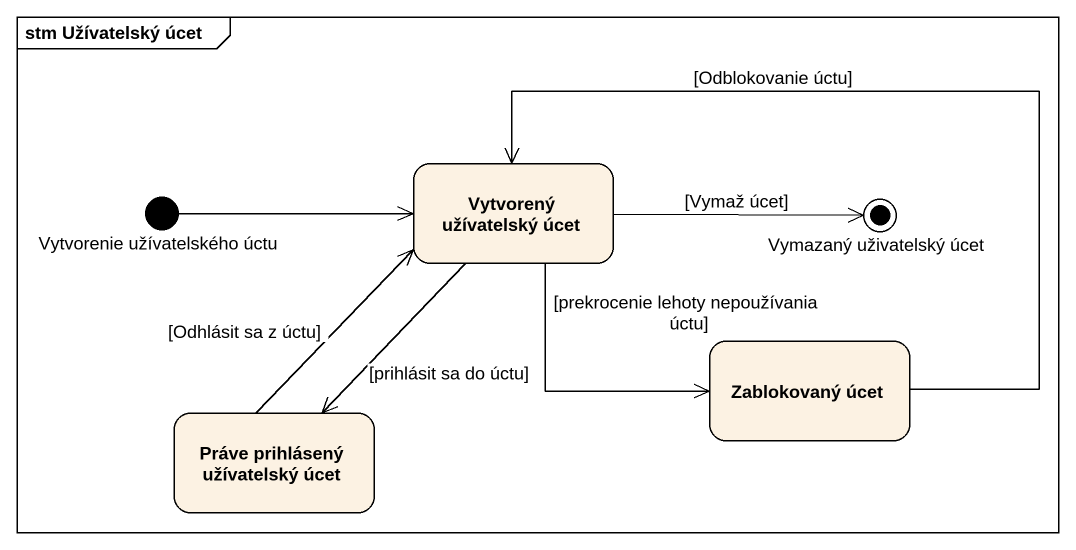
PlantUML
@startuml
mainframe stm Užívatelský úcet
hide empty description
state "Vytvorený užívatelský úcet" as Vytvorený_užívatelský_úcet
state "Vytvorenie užívatelského úctu" as Vytvorenie_užívatelského <<start>>
state "Vymazaný uživatelský úcet" as Vymazaný_uživatelský_úcet <<end>>
state "Zablokovaný úcet" as Zablokovaný_úcet
state "Práve prihlásený užívatelský úcet" as Práve_prihlásený
Vytvorený_užívatelský_úcet -right-> Vymazaný_uživatelský_úcet : [Vymaž úcet]
Vytvorený_užívatelský_úcet -right-> Zablokovaný_úcet : [prekrocenie lehoty nepoužívania úctu]
Vytvorený_užívatelský_úcet --> Práve_prihlásený : [prihlásit sa do úctu]
Vytvorenie_užívatelského -right-> Vytvorený_užívatelský_úcet
Zablokovaný_úcet -left-> Vytvorený_užívatelský_úcet : [Odblokovanie úctu]
Práve_prihlásený -up-> Vytvorený_užívatelský_úcet : [Odhlásit sa z úctu]
@enduml
